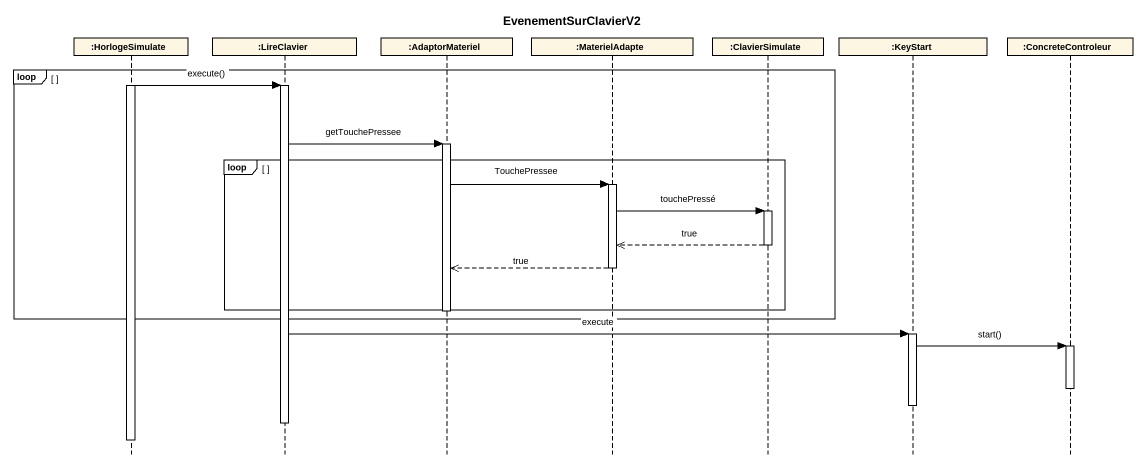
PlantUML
@startuml
title EvenementSurClavierV2
hide footbox
participant ":HorlogeSimulate" as HorlogeSimulate
participant ":LireClavier" as LireClavier
participant ":AdaptorMateriel" as AdaptorMateriel
participant ":MaterielAdapte" as MaterielAdapte
participant ":ClavierSimulate" as ClavierSimulate
participant ":KeyStart" as KeyStart
participant ":ConcreteControleur" as ConcreteControleur

loop
  activate HorlogeSimulate
  HorlogeSimulate -> LireClavier : execute()
  activate LireClavier
  LireClavier -> AdaptorMateriel : getTouchePressee
  activate AdaptorMateriel
  loop
    AdaptorMateriel -> MaterielAdapte : TouchePressee
    activate MaterielAdapte
    MaterielAdapte -> ClavierSimulate : touchePressé
    activate ClavierSimulate
    ClavierSimulate -->> MaterielAdapte : true
    deactivate ClavierSimulate
    MaterielAdapte -->> AdaptorMateriel : true
    deactivate MaterielAdapte
  end
  deactivate AdaptorMateriel
end
LireClavier -> KeyStart : execute
activate KeyStart
KeyStart -> ConcreteControleur : start()
activate ConcreteControleur
deactivate ConcreteControleur
deactivate KeyStart
deactivate LireClavier
deactivate HorlogeSimulate
@enduml
